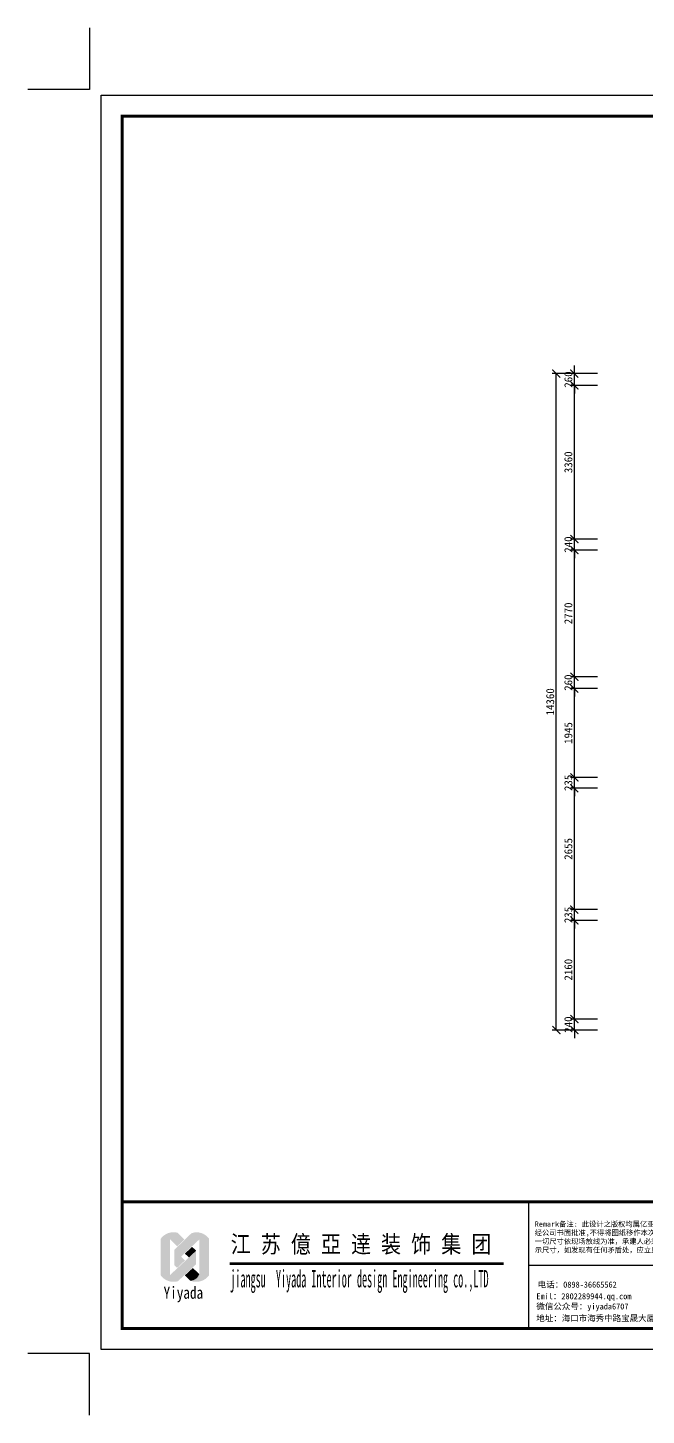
# Model space of a CAD drawing. Header units: millimetres. Extents: x -1705246 to 222838, y -3231245 to 126310.
# Drawn here: x -96862 to -83334, y -112112 to -81762 of the extents above; entities that cross this region are included whole.
import ezdxf

# ---------------------------------------------------------------- set-up
doc = ezdxf.new("R2010")
doc.units = ezdxf.units.MM
doc.header["$PDMODE"] = 35
for name, color, linetype in [('0-01图框模板说明', 2, 'Continuous'), ('0-02图框细线', 136, 'Continuous'), ('06其他', 8, 'Continuous'), ('TK', 1, 'Continuous')]:
    doc.layers.add(name, color=color, linetype=linetype)
doc.layers.add('Z not print', color=8, linetype='Continuous', plot=False)
doc.styles.add('H1', font='')
doc.styles.get("Standard").update_dxf_attribs({"font": ''})
doc.styles.get('H1').set_extended_font_data('SimSun')
doc.styles.get('Standard').set_extended_font_data('SimSun')
doc.dimstyles.new('ISO-25', dxfattribs={"dimscale": 70, "dimtxt": 2.5, "dimasz": 2.5, "dimexe": 1.25, "dimexo": 0.625, "dimtad": 1, "dimdec": 0, "dimtxsty": 'Standard', "dimblk": 'ARCHTICK', "dimcen": 2.5, "dimclrd": 251, "dimclre": 251, "dimclrt": 3, "dimadec": 0, "dimazin": 0, "dimtfac": 1, "dimtdec": 0, "dimtix": 1, "dimtmove": 2, "dimatfit": 3, "dimfxl": 1, "dimarcsym": 0})

# ---------------------------------------------------------------- blocks, each defined once
blk = doc.blocks.new('_ArchTick')
at = {"color": 0, "linetype": 'ByBlock', "const_width": 0.15}
blk.add_lwpolyline([(-0.5, -0.5), (0.5, 0.5)], dxfattribs=at)
blk = doc.blocks.new('*D446')
at = {"color": 251, "lineweight": -2}
for p, q in [((-84403, -103447), (-84993, -103447)), ((-84906, -103447), (-84906, -103272)), ((-84906, -103687), (-84906, -103447)), ((-84403, -103687), (-84993, -103687)), ((-84906, -103687), (-84906, -103862))]:
    blk.add_line(p, q, dxfattribs=at)
at = {"layer": 'Defpoints', "color": 0}
for p in [(-84906, -103447), (-84359, -103447), (-84359, -103687)]:
    blk.add_point(p, dxfattribs=at)
at = {"color": 251, "lineweight": -2, "xscale": 175, "yscale": 175, "zscale": 175}
for p, rotation in [((-84906, -103447), 270), ((-84906, -103687), 90)]:
    blk.add_blockref('_ArchTick', p, dxfattribs=dict(at, rotation=rotation))
at = {"color": 3, "insert": (-85037, -103567), "char_height": 175, "attachment_point": 5, "rotation": 90}
blk.add_mtext('240', dxfattribs=at)
blk = doc.blocks.new('*D447')
at = {"color": 251, "lineweight": -2}
for p, q in [((-84403, -101287), (-84993, -101287)), ((-84906, -103447), (-84906, -101287)), ((-84403, -103447), (-84993, -103447))]:
    blk.add_line(p, q, dxfattribs=at)
at = {"layer": 'Defpoints', "color": 0}
for p in [(-84906, -101287), (-84359, -101287), (-84359, -103447)]:
    blk.add_point(p, dxfattribs=at)
at = {"color": 251, "lineweight": -2, "xscale": 175, "yscale": 175, "zscale": 175}
for p, rotation in [((-84906, -101287), 90), ((-84906, -103447), 270)]:
    blk.add_blockref('_ArchTick', p, dxfattribs=dict(at, rotation=rotation))
at = {"color": 3, "insert": (-85037, -102367), "char_height": 175, "attachment_point": 5, "rotation": 90}
blk.add_mtext('2160', dxfattribs=at)
blk = doc.blocks.new('*D448')
at = {"color": 251, "lineweight": -2}
for p, q in [((-84403, -101052), (-84993, -101052)), ((-84906, -101052), (-84906, -100877)), ((-84906, -101287), (-84906, -101052)), ((-84403, -101287), (-84993, -101287)), ((-84906, -101287), (-84906, -101462))]:
    blk.add_line(p, q, dxfattribs=at)
at = {"layer": 'Defpoints', "color": 0}
for p in [(-84906, -101052), (-84359, -101052), (-84359, -101287)]:
    blk.add_point(p, dxfattribs=at)
at = {"color": 251, "lineweight": -2, "xscale": 175, "yscale": 175, "zscale": 175}
for p, rotation in [((-84906, -101052), 270), ((-84906, -101287), 90)]:
    blk.add_blockref('_ArchTick', p, dxfattribs=dict(at, rotation=rotation))
at = {"color": 3, "insert": (-85037, -101169), "char_height": 175, "attachment_point": 5, "rotation": 90}
blk.add_mtext('235', dxfattribs=at)
blk = doc.blocks.new('*D449')
at = {"color": 251, "lineweight": -2}
for p, q in [((-84403, -98397), (-84993, -98397)), ((-84906, -101052), (-84906, -98397)), ((-84403, -101052), (-84993, -101052))]:
    blk.add_line(p, q, dxfattribs=at)
at = {"layer": 'Defpoints', "color": 0}
for p in [(-84906, -98397), (-84359, -98397), (-84359, -101052)]:
    blk.add_point(p, dxfattribs=at)
at = {"color": 251, "lineweight": -2, "xscale": 175, "yscale": 175, "zscale": 175}
for p, rotation in [((-84906, -98397), 90), ((-84906, -101052), 270)]:
    blk.add_blockref('_ArchTick', p, dxfattribs=dict(at, rotation=rotation))
at = {"color": 3, "insert": (-85037, -99724), "char_height": 175, "attachment_point": 5, "rotation": 90}
blk.add_mtext('2655', dxfattribs=at)
blk = doc.blocks.new('*D450')
at = {"color": 251, "lineweight": -2}
for p, q in [((-84906, -98162), (-84906, -97987)), ((-84403, -98162), (-84993, -98162)), ((-84906, -98397), (-84906, -98162)), ((-84403, -98397), (-84993, -98397)), ((-84906, -98397), (-84906, -98572))]:
    blk.add_line(p, q, dxfattribs=at)
at = {"layer": 'Defpoints', "color": 0}
for p in [(-84906, -98162), (-84359, -98162), (-84359, -98397)]:
    blk.add_point(p, dxfattribs=at)
at = {"color": 251, "lineweight": -2, "xscale": 175, "yscale": 175, "zscale": 175}
for p, rotation in [((-84906, -98162), 270), ((-84906, -98397), 90)]:
    blk.add_blockref('_ArchTick', p, dxfattribs=dict(at, rotation=rotation))
at = {"color": 3, "insert": (-85037, -98279), "char_height": 175, "attachment_point": 5, "rotation": 90}
blk.add_mtext('235', dxfattribs=at)
blk = doc.blocks.new('*D451')
at = {"color": 251, "lineweight": -2}
for p, q in [((-84403, -96217), (-84993, -96217)), ((-84906, -98162), (-84906, -96217)), ((-84403, -98162), (-84993, -98162))]:
    blk.add_line(p, q, dxfattribs=at)
at = {"layer": 'Defpoints', "color": 0}
for p in [(-84906, -96217), (-84359, -96217), (-84359, -98162)]:
    blk.add_point(p, dxfattribs=at)
at = {"color": 251, "lineweight": -2, "xscale": 175, "yscale": 175, "zscale": 175}
for p, rotation in [((-84906, -96217), 90), ((-84906, -98162), 270)]:
    blk.add_blockref('_ArchTick', p, dxfattribs=dict(at, rotation=rotation))
at = {"color": 3, "insert": (-85037, -97189), "char_height": 175, "attachment_point": 5, "rotation": 90}
blk.add_mtext('1945', dxfattribs=at)
blk = doc.blocks.new('*D452')
at = {"color": 251, "lineweight": -2}
for p, q in [((-84906, -95957), (-84906, -95782)), ((-84403, -95957), (-84993, -95957)), ((-84906, -96217), (-84906, -95957)), ((-84403, -96217), (-84993, -96217)), ((-84906, -96217), (-84906, -96392))]:
    blk.add_line(p, q, dxfattribs=at)
at = {"layer": 'Defpoints', "color": 0}
for p in [(-84906, -95957), (-84359, -95957), (-84359, -96217)]:
    blk.add_point(p, dxfattribs=at)
at = {"color": 251, "lineweight": -2, "xscale": 175, "yscale": 175, "zscale": 175}
for p, rotation in [((-84906, -95957), 270), ((-84906, -96217), 90)]:
    blk.add_blockref('_ArchTick', p, dxfattribs=dict(at, rotation=rotation))
at = {"color": 3, "insert": (-85037, -96087), "char_height": 175, "attachment_point": 5, "rotation": 90}
blk.add_mtext('260', dxfattribs=at)
blk = doc.blocks.new('*D453')
at = {"color": 251, "lineweight": -2}
for p, q in [((-84403, -93187), (-84993, -93187)), ((-84906, -95957), (-84906, -93187)), ((-84403, -95957), (-84993, -95957))]:
    blk.add_line(p, q, dxfattribs=at)
at = {"layer": 'Defpoints', "color": 0}
for p in [(-84906, -93187), (-84359, -93187), (-84359, -95957)]:
    blk.add_point(p, dxfattribs=at)
at = {"color": 251, "lineweight": -2, "xscale": 175, "yscale": 175, "zscale": 175}
for p, rotation in [((-84906, -93187), 90), ((-84906, -95957), 270)]:
    blk.add_blockref('_ArchTick', p, dxfattribs=dict(at, rotation=rotation))
at = {"color": 3, "insert": (-85037, -94572), "char_height": 175, "attachment_point": 5, "rotation": 90}
blk.add_mtext('2770', dxfattribs=at)
blk = doc.blocks.new('*D454')
at = {"color": 251, "lineweight": -2}
for p, q in [((-84906, -92947), (-84906, -92772)), ((-84403, -92947), (-84993, -92947)), ((-84906, -93187), (-84906, -92947)), ((-84403, -93187), (-84993, -93187)), ((-84906, -93187), (-84906, -93362))]:
    blk.add_line(p, q, dxfattribs=at)
at = {"layer": 'Defpoints', "color": 0}
for p in [(-84906, -92947), (-84359, -92947), (-84359, -93187)]:
    blk.add_point(p, dxfattribs=at)
at = {"color": 251, "lineweight": -2, "xscale": 175, "yscale": 175, "zscale": 175}
for p, rotation in [((-84906, -92947), 270), ((-84906, -93187), 90)]:
    blk.add_blockref('_ArchTick', p, dxfattribs=dict(at, rotation=rotation))
at = {"color": 3, "insert": (-85037, -93067), "char_height": 175, "attachment_point": 5, "rotation": 90}
blk.add_mtext('240', dxfattribs=at)
blk = doc.blocks.new('*D455')
at = {"color": 251, "lineweight": -2}
for p, q in [((-84403, -89587), (-84993, -89587)), ((-84906, -92947), (-84906, -89587)), ((-84403, -92947), (-84993, -92947))]:
    blk.add_line(p, q, dxfattribs=at)
at = {"layer": 'Defpoints', "color": 0}
for p in [(-84906, -89587), (-84359, -89587), (-84359, -92947)]:
    blk.add_point(p, dxfattribs=at)
at = {"color": 251, "lineweight": -2, "xscale": 175, "yscale": 175, "zscale": 175}
for p, rotation in [((-84906, -89587), 90), ((-84906, -92947), 270)]:
    blk.add_blockref('_ArchTick', p, dxfattribs=dict(at, rotation=rotation))
at = {"color": 3, "insert": (-85037, -91267), "char_height": 175, "attachment_point": 5, "rotation": 90}
blk.add_mtext('3360', dxfattribs=at)
blk = doc.blocks.new('*D456')
at = {"color": 251, "lineweight": -2}
for p, q in [((-84906, -89327), (-84906, -89152)), ((-84403, -89327), (-84993, -89327)), ((-84906, -89587), (-84906, -89327)), ((-84403, -89587), (-84993, -89587)), ((-84906, -89587), (-84906, -89762))]:
    blk.add_line(p, q, dxfattribs=at)
at = {"layer": 'Defpoints', "color": 0}
for p in [(-84906, -89327), (-84359, -89327), (-84359, -89587)]:
    blk.add_point(p, dxfattribs=at)
at = {"color": 251, "lineweight": -2, "xscale": 175, "yscale": 175, "zscale": 175}
for p, rotation in [((-84906, -89327), 270), ((-84906, -89587), 90)]:
    blk.add_blockref('_ArchTick', p, dxfattribs=dict(at, rotation=rotation))
at = {"color": 3, "insert": (-85037, -89457), "char_height": 175, "attachment_point": 5, "rotation": 90}
blk.add_mtext('260', dxfattribs=at)
blk = doc.blocks.new('hgggg')
at = {"layer": '06其他', "linetype": 'ByBlock'}
h = blk.add_hatch(color=7, dxfattribs=at)
h.set_gradient(color1=(255, 241, 220), color2=(255, 110, 0), rotation=45, tint=1, name='HEMISPHERICAL')
h.paths.add_polyline_path([(3236.45, 404.6), (3236.45, 404.49, -0.16489), (3238.73, 404.49), (3240.42, 402.87), (3242.1, 404.5), (3240.44, 406.09, 0.313173)])
h = blk.add_hatch(color=20, dxfattribs=at)
h.set_gradient(color1=(255, 63, 0), color2=(253, 236, 196), tint=1, name='HEMISPHERICAL')
h.paths.add_polyline_path([(3236.45, 396.06, 0.322561), (3240.57, 394.61, -0.167756), (3238.73, 396.1), (3238.73, 404.49, 0.16489), (3236.45, 404.49)])
h = blk.add_hatch(color=16, dxfattribs=at)
h.set_gradient(color1=(127, 0, 0), color2=(204, 0, 0), rotation=135, tint=1, name='INVHEMISPHERICAL')
h.paths.add_polyline_path([(3239.73, 402.05), (3241.33, 400.45), (3245.63, 404.5, -0.337042), (3247.93, 404.67, 0.33371), (3243.79, 405.98)])
h = blk.add_hatch(color=1, dxfattribs=at)
h.set_gradient(color1=(255, 0, 0), color2=(255, 127, 0), tint=1, name='INVHEMISPHERICAL')
h.paths.add_polyline_path([(3247.93, 404.67, 0.339601), (3245.61, 404.49), (3245.61, 396.3, -0.318809), (3243.51, 394.73, 0.343219), (3247.93, 395.99)])
h = blk.add_hatch(color=20, dxfattribs=at)
h.set_gradient(color1=(255, 63, 0), color2=(253, 236, 196), rotation=45, tint=1)
h.paths.add_polyline_path([(3238.73, 396.1, 0.167756), (3240.57, 394.61), (3244.88, 398.63), (3244.88, 401.83)])
h = blk.add_hatch(color=18, dxfattribs=at)
h.set_gradient(color1=(76, 0, 0), color2=(127, 0, 0), rotation=45, tint=1, name='CURVED')
h.paths.add_polyline_path([(3239.73, 402.05), (3239.73, 398.39), (3240.37, 397.77), (3242.25, 399.53)])
h = blk.add_hatch(color=11, dxfattribs=at)
h.set_gradient(color1=(254, 140, 88), color2=(97, 0, 2), rotation=45, tint=1, name='HEMISPHERICAL')
h.paths.add_polyline_path([(3242.22, 401.14), (3243.16, 400.23), (3244.88, 401.83), (3243.92, 402.75)])
h = blk.add_hatch(color=16, dxfattribs=at)
h.set_gradient(color1=(127, 0, 0), color2=(204, 0, 0), rotation=45, tint=1, name='CURVED')
h.paths.add_polyline_path([(3245.61, 396.3), (3244.1, 397.75), (3242.21, 395.99), (3243.51, 394.73, 0.318809)])
at = {"layer": '0-01图框模板说明', "color": 2, "const_width": 0.724}
blk.add_lwpolyline([(3637.38, 670.41), (3637.38, 383.41), (3227.38, 383.41), (3227.38, 670.41)], close=True, dxfattribs=at)
blk.add_lwpolyline([(3637.38, 413.41), (3227.33, 413.41)], dxfattribs=at)
at = {"layer": '0-02图框细线'}
for p, q in [((3323.65, 383.41), (3323.65, 413.41)), ((3323.65, 398.41), (3637.38, 398.41))]:
    blk.add_line(p, q, dxfattribs=at)
blk.add_lwpolyline([(3642.38, 675.41), (3642.38, 378.41), (3222.38, 378.41), (3222.38, 675.41)], close=True, dxfattribs=at)
at = {"layer": '0-02图框细线', "ltscale": 0.2, "const_width": 0.666}
blk.add_lwpolyline([(3252.82, 398.77), (3317.66, 398.77)], dxfattribs=at)
at = {"layer": 'Z not print', "color": 5}
for points in [[(3219.62, 691.34), (3219.62, 676.74), (3205.02, 676.74)], [(3219.62, 362.88), (3219.62, 377.48), (3205.02, 377.48)]]:
    blk.add_lwpolyline(points, dxfattribs=at)
at = {"layer": '0-02图框细线'}
for s, insert, char_height, attachment_point in [('{\\fSimHei|b0|i0|c134|p2;Remark备注: 此设计之版权均属亿亚达设计公司所有，未\\P经公司书面批准,不得将图纸移作本次工程以外的其他用途;\\P一切尺寸依现场放线为准，承建人必须在工地核对图纸所\\P示尺寸，如发现有任何矛盾处，应立即通知设计师。}', (3325.04, 401.2), 1.2293, 7), ('{\\fSimSun|b0|i0|c134|p2;电话：0898-36665562  }', (3325.75, 393.73), 1.4341, 4), ('{\\fSimSun|b0|i0|c134|p2;Emil：2802289944.qq.com}', (3325.43, 390.84), 1.4341, 4), ('{\\fSimSun|b0|i0|c134|p2;微信公众号：yiyada6707}', (3325.43, 388.43), 1.4341, 4), ('{\\fSimSun|b0|i0|c134|p2;地址：海口市海秀中路宝晟大厦 5 层 501号}', (3325.41, 385.76), 1.4341, 4)]:
    blk.add_mtext(s, dxfattribs=dict(at, insert=insert, char_height=char_height, attachment_point=attachment_point))
at = {"layer": 'TK', "color": 150, "style": 'H1'}
for s, height, width, p in [('江 苏 億 亞 逹 装 饰 集 团', 4.0976, 0.85, (3253.05, 401.34)), ('jiangsu  Yiyada Interior design Engineering co.,LTD', 4.0976, 0.43, (3252.98, 393.15)), ('Yiyada ', 2.868, 0.8, (3237.17, 390.46))]:
    blk.add_text(s, height=height, dxfattribs=dict(at, width=width)).set_placement(p)
blk = doc.blocks.new('*D489')
at = {"color": 251, "lineweight": -2}
for p, q in [((-84950, -89327), (-85390, -89327)), ((-85302, -103687), (-85302, -89327)), ((-84950, -103687), (-85390, -103687))]:
    blk.add_line(p, q, dxfattribs=at)
at = {"layer": 'Defpoints', "color": 0}
for p in [(-85302, -89327), (-84906, -89327), (-84906, -103687)]:
    blk.add_point(p, dxfattribs=at)
at = {"color": 251, "lineweight": -2, "xscale": 175, "yscale": 175, "zscale": 175}
for p, rotation in [((-85302, -89327), 90), ((-85302, -103687), 270)]:
    blk.add_blockref('_ArchTick', p, dxfattribs=dict(at, rotation=rotation))
at = {"color": 3, "insert": (-85434, -96507), "char_height": 175, "attachment_point": 5, "rotation": 90}
blk.add_mtext('14360', dxfattribs=at)

msp = doc.modelspace()

# ---------------------------------------------------------------- block references
at = {"layer": '0-02图框细线', "xscale": 92.39999999999418, "yscale": 92.39999999999418, "zscale": 92.39999999999999}
msp.add_blockref('hgggg', (-393006, -145642.2), dxfattribs=at)

# ---------------------------------------------------------------- dimensions: what is measured, and where the dimension line sits
for base, p1, p2, picture, middle in [((-84905.8, -89326.8), (-84358.8, -89586.8), (-84358.8, -89326.8), '*D456', (-85037.1, -89456.8)), ((-84905.8, -89586.8), (-84358.8, -92946.8), (-84358.8, -89586.8), '*D455', (-85037.1, -91266.8)), ((-84905.8, -92946.8), (-84358.8, -93186.8), (-84358.8, -92946.8), '*D454', (-85037.1, -93066.8)), ((-84905.8, -93186.8), (-84358.8, -95956.8), (-84358.8, -93186.8), '*D453', (-85037.1, -94571.8)), ((-84905.8, -95956.8), (-84358.8, -96216.8), (-84358.8, -95956.8), '*D452', (-85037.1, -96086.8)), ((-84905.8, -96216.8), (-84358.8, -98161.8), (-84358.8, -96216.8), '*D451', (-85037.1, -97189.3)), ((-84905.8, -98161.8), (-84358.8, -98396.8), (-84358.8, -98161.8), '*D450', (-85037.1, -98279.3)), ((-84905.8, -98396.8), (-84358.8, -101051.8), (-84358.8, -98396.8), '*D449', (-85037.1, -99724.3)), ((-84905.8, -101051.8), (-84358.8, -101286.8), (-84358.8, -101051.8), '*D448', (-85037.1, -101169.3)), ((-84905.8, -101286.8), (-84358.8, -103446.8), (-84358.8, -101286.8), '*D447', (-85037.1, -102366.8)), ((-84905.8, -103446.8), (-84358.8, -103686.8), (-84358.8, -103446.8), '*D446', (-85037.1, -103566.8))]:
    dim = msp.add_linear_dim(base=base, p1=p1, p2=p2, angle=270, dimstyle='ISO-25')
    dim.commit()
    dim.dimension.update_dxf_attribs({"geometry": picture, "text_midpoint": middle})
at = {"color": 0}
dim = msp.add_linear_dim(base=(-85302.4, -89326.8), p1=(-84905.8, -103686.8), p2=(-84905.8, -89326.8), angle=90, dimstyle='ISO-25', dxfattribs=at)
dim.commit()
dim.dimension.update_dxf_attribs({"geometry": '*D489', "text_midpoint": (-85433.6, -96506.8)})

doc.saveas('drawing.dxf')
